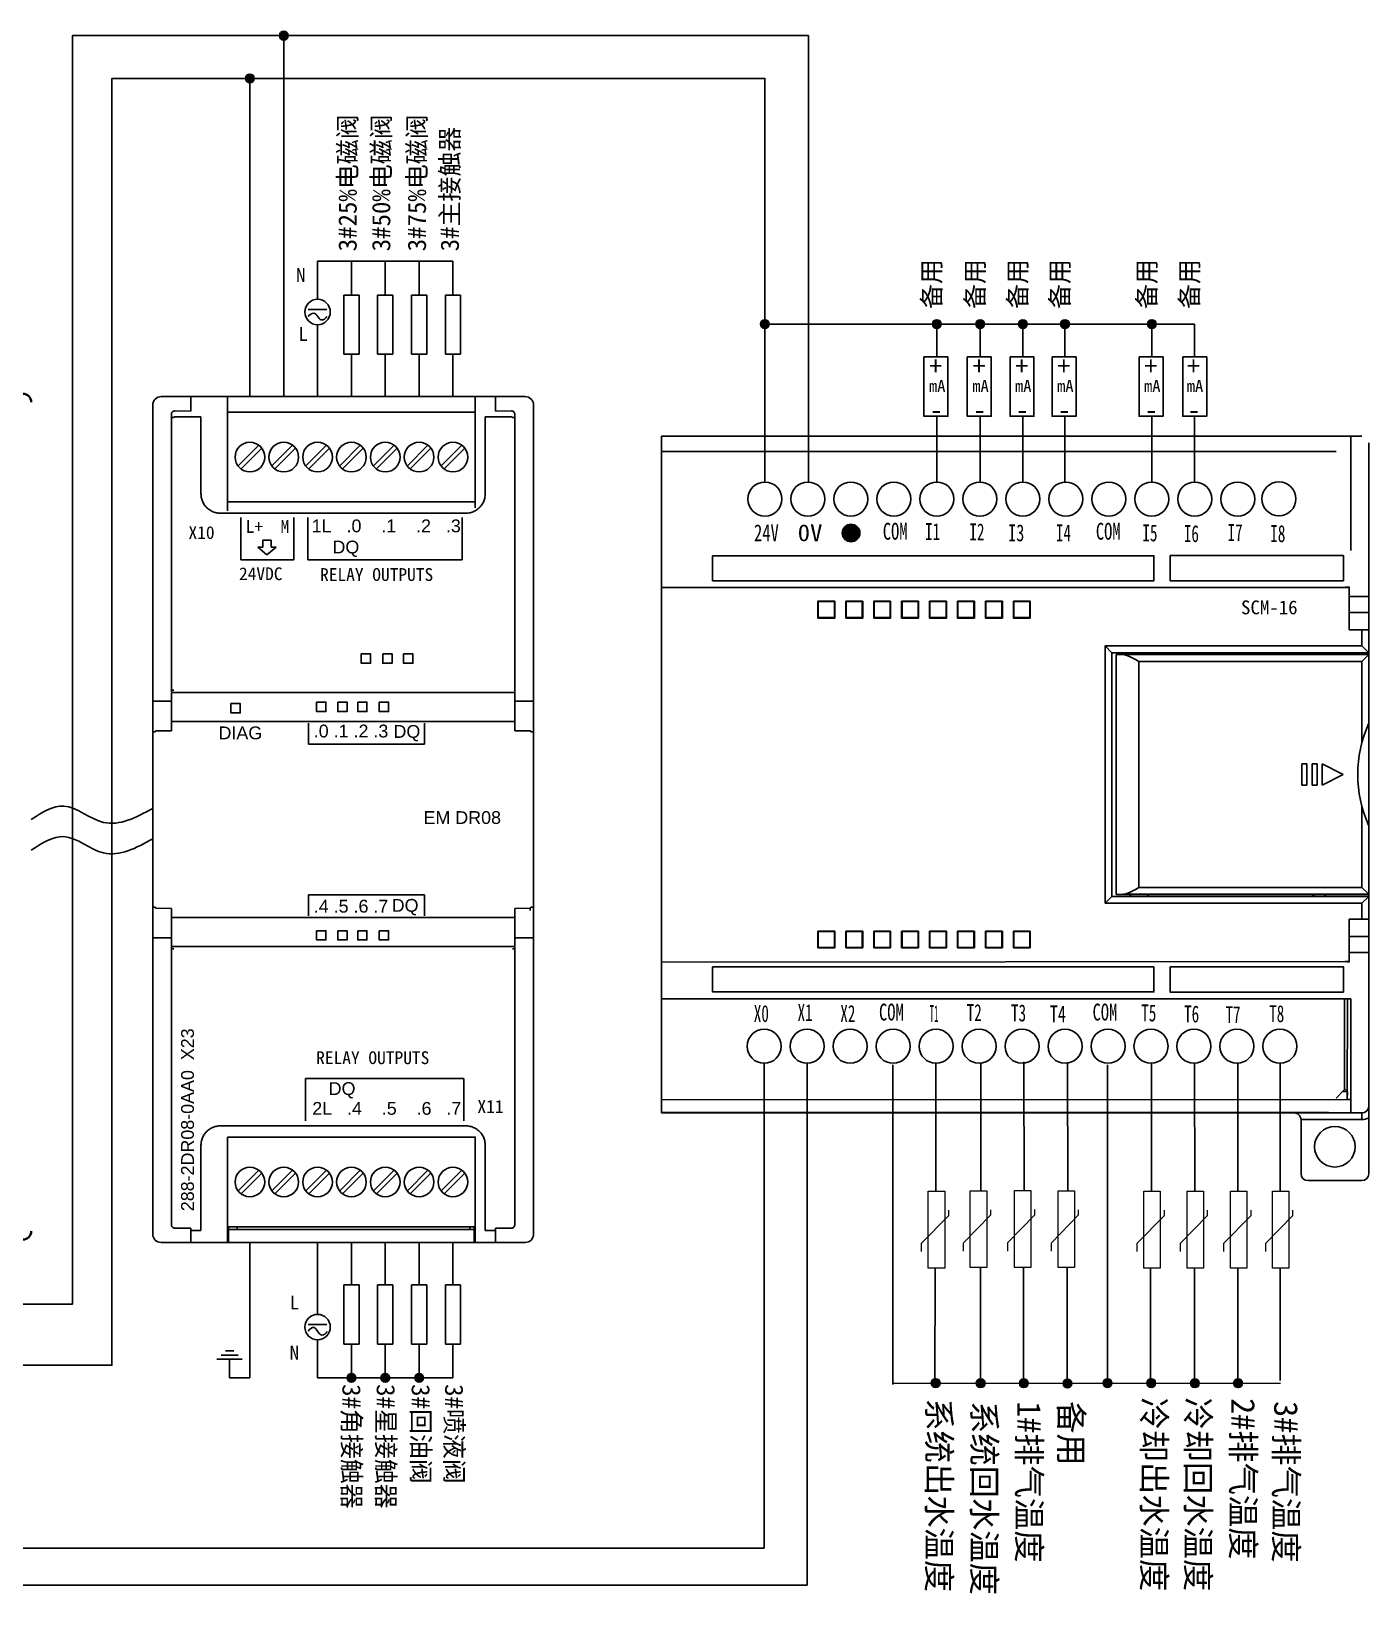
# Model space of a CAD drawing. Extents: x 738 to 1113, y 364 to 564.
# Drawn here: x 954.6 to 1112.7, y 375.9 to 560.6 of the extents above; entities that cross this region are included whole.
import ezdxf
from ezdxf.enums import TextEntityAlignment as Align

# ---------------------------------------------------------------- set-up
doc = ezdxf.new("R2010")
doc.units = 0
doc.header["$LTSCALE"] = 47.498
doc.header["$MEASUREMENT"] = 0
doc.layers.get('0').update_dxf_attribs({"linetype": 'CONTINUOUS'})
for name, color, linetype in [('105_CURVES', 7, 'CONTINUOUS'), ('107_ROUNDS', 7, 'CONTINUOUS'), ('110_CUTS', 7, 'CONTINUOUS'), ('FLAECHE_1_3', 7, 'CONTINUOUS'), ('FLAECHE_1_4', 7, 'CONTINUOUS'), ('Layer 1', 7, 'CONTINUOUS')]:
    doc.layers.add(name, color=color, linetype=linetype)
doc.layers.add('控制线', color=7, linetype='CONTINUOUS', lineweight=25)
doc.layers.add('文本', color=7, linetype='CONTINUOUS', lineweight=25)

# ---------------------------------------------------------------- blocks, each defined once
blk = doc.blocks.new('CAXBLOCK230', base_point=(492.259, -16.618))
at = {"layer": '控制线', "linetype": 'Continuous', "lineweight": 25}
blk.add_hatch(color=256, dxfattribs=at).paths.add_polyline_path([(1252.827, 322.312), (1252.307, 322.312), (1252.314, 322.231), (1252.333, 322.151), (1252.364, 322.076), (1252.407, 322.007), (1252.46, 321.944), (1252.522, 321.891), (1252.591, 321.849), (1252.667, 321.818), (1252.746, 321.799), (1252.827, 321.792), (1252.909, 321.799), (1252.988, 321.818), (1253.064, 321.849), (1253.133, 321.891), (1253.195, 321.944), (1253.248, 322.007), (1253.291, 322.076), (1253.322, 322.151), (1253.341, 322.231), (1253.347, 322.312)], flags=0)
for p, q in [((1252.827, 322.312), (1252.307, 322.312)), ((1253.347, 322.312), (1252.827, 322.312))]:
    blk.add_line(p, q, dxfattribs=at)
blk.add_arc((1252.827, 322.312), 0.52, 180, 360, dxfattribs=at)
blk = doc.blocks.new('CAXBLOCK231', base_point=(492.259, -16.618))
at = {"layer": '控制线', "linetype": 'Continuous', "lineweight": 25}
blk.add_hatch(color=256, dxfattribs=at).paths.add_polyline_path([(1252.827, 322.312), (1253.347, 322.312), (1253.341, 322.394), (1253.322, 322.473), (1253.291, 322.548), (1253.248, 322.618), (1253.195, 322.68), (1253.133, 322.733), (1253.064, 322.775), (1252.988, 322.807), (1252.909, 322.826), (1252.827, 322.832), (1252.746, 322.826), (1252.667, 322.807), (1252.591, 322.775), (1252.522, 322.733), (1252.46, 322.68), (1252.407, 322.618), (1252.364, 322.548), (1252.333, 322.473), (1252.314, 322.394), (1252.307, 322.312)], flags=0)
for p, q in [((1252.307, 322.312), (1252.827, 322.312)), ((1252.827, 322.312), (1253.347, 322.312))]:
    blk.add_line(p, q, dxfattribs=at)
blk.add_arc((1252.827, 322.312), 0.52, 0, 180, dxfattribs=at)
blk = doc.blocks.new('CAXBLOCK229', base_point=(1252.567, 322.312))
at = {"layer": '控制线', "linetype": 'Continuous', "lineweight": 25}
for name in ['CAXBLOCK231', 'CAXBLOCK230']:
    blk.add_blockref(name, (492.259, -16.618), dxfattribs=at)

msp = doc.modelspace()

# ---------------------------------------------------------------- linework, layer by layer
for p, q in [((1061.66, 522.13), (1061.66, 526.01)), ((1066.79, 522.13), (1066.79, 526.01)), ((1071.83, 522.13), (1071.83, 526.01)), ((1076.81, 522.13), (1076.81, 526.01)), ((1087.09, 522.13), (1087.09, 526.01)), ((1092.14, 522.13), (1092.14, 526.01)), ((1061.66, 507.33), (1061.66, 515.12)), ((1066.79, 507.33), (1066.79, 515.12)), ((1071.83, 507.33), (1071.83, 515.12)), ((1076.81, 507.33), (1076.81, 515.12)), ((1087.09, 507.33), (1087.09, 515.12)), ((1092.14, 507.33), (1092.14, 515.12)), ((1029.14, 512.76), (1029.14, 432.76)), ((1056.48, 438.44), (1056.48, 400.64)), ((1061.56, 438.57), (1061.56, 423.45)), ((1066.86, 438.68), (1066.86, 423.56)), ((1071.97, 438.78), (1071.99, 423.59)), ((1077.13, 438.75), (1077.15, 423.57)), ((1081.84, 438.44), (1081.84, 400.64)), ((1087.03, 438.57), (1087.03, 423.45)), ((1092.14, 438.67), (1092.16, 423.48)), ((1097.24, 438.71), (1097.26, 423.5)), ((1102.24, 438.57), (1102.26, 423.5)), ((1110.16, 434.36), (1029.14, 434.32)), ((1061.44, 400.78), (1061.46, 414.32)), ((1066.82, 401.11), (1066.82, 414.46)), ((1071.91, 401.11), (1071.91, 414.46)), ((1077.07, 401.08), (1077.07, 414.44)), ((1086.92, 400.78), (1086.93, 414.32)), ((1092.14, 401.11), (1092.14, 414.4)), ((1097.24, 401.11), (1097.24, 414.4)), ((1102.24, 401.11), (1102.24, 414.4)), ((1056.48, 400.78), (1102.27, 400.8))]:
    msp.add_line(p, q)
at = {"color": 7, "linetype": 'Continuous'}
for p, q in [((977.84, 517.44), (977.84, 503.94)), ((977.84, 517.44), (1007.12, 517.44)), ((1007.12, 517.44), (1007.12, 504.28)), ((977.84, 515.59), (1007.12, 515.59)), ((981.49, 511.65), (979.13, 509.29)), ((985.49, 511.65), (983.13, 509.29)), ((989.49, 511.65), (987.13, 509.29)), ((993.49, 511.65), (991.13, 509.29)), ((997.49, 511.65), (995.13, 509.29)), ((1001.49, 511.65), (999.13, 509.29)), ((1005.49, 511.65), (1003.13, 509.29)), ((979.47, 508.92), (981.84, 511.29)), ((983.47, 508.92), (985.84, 511.29)), ((987.47, 508.92), (989.84, 511.29)), ((991.47, 508.92), (993.84, 511.29)), ((995.47, 508.92), (997.84, 511.29)), ((999.47, 508.92), (1001.84, 511.29)), ((1003.47, 508.92), (1005.84, 511.29)), ((977.84, 504.99), (1007.12, 504.99)), ((977.84, 417.44), (977.84, 429.91)), ((1007.12, 429.89), (977.84, 429.89)), ((1007.12, 417.44), (1007.12, 429.95)), ((981.49, 425.95), (979.13, 423.59)), ((979.47, 423.22), (981.84, 425.59)), ((985.49, 425.95), (983.13, 423.59)), ((983.47, 423.22), (985.84, 425.59)), ((989.49, 425.95), (987.13, 423.59)), ((987.47, 423.22), (989.84, 425.59)), ((993.49, 425.95), (991.13, 423.59)), ((991.47, 423.22), (993.84, 425.59)), ((997.49, 425.95), (995.13, 423.59)), ((995.47, 423.22), (997.84, 425.59)), ((1001.49, 425.95), (999.13, 423.59)), ((999.47, 423.22), (1001.84, 425.59)), ((1005.49, 425.95), (1003.13, 423.59)), ((1003.47, 423.22), (1005.84, 425.59)), ((1007.12, 419.29), (977.84, 419.29)), ((977.97, 419.29), (977.97, 417.44)), ((977.97, 418.96), (1007, 418.96)), ((978.97, 419.29), (978.97, 418.96)), ((1006.48, 418.96), (1006.48, 419.29)), ((1007, 419.29), (1007, 417.44)), ((977.84, 417.44), (1007.12, 417.44))]:
    msp.add_line(p, q, dxfattribs=at)
at = {"color": 7}
for p, q in [((1029.14, 512.76), (1111.91, 512.76)), ((1110.61, 512.76), (1110.61, 499.26)), ((1112.71, 425.56), (1112.71, 511.96)), ((1029.14, 510.95), (1108.85, 510.95)), ((1110.41, 494.86), (1029.14, 494.86)), ((1047.61, 491.26), (1047.61, 493.26)), ((1047.66, 493.21), (1047.61, 493.26)), ((1047.61, 493.26), (1049.61, 493.26)), ((1047.66, 491.31), (1047.66, 493.21)), ((1047.66, 493.21), (1049.56, 493.21)), ((1049.56, 493.21), (1049.61, 493.26)), ((1049.56, 493.21), (1049.56, 491.31)), ((1049.61, 493.26), (1049.61, 491.26)), ((1050.91, 491.26), (1050.91, 493.26)), ((1050.96, 493.21), (1050.91, 493.26)), ((1050.91, 493.26), (1052.91, 493.26)), ((1050.96, 491.31), (1050.96, 493.21)), ((1050.96, 493.21), (1052.86, 493.21)), ((1052.86, 493.21), (1052.91, 493.26)), ((1052.86, 493.21), (1052.86, 491.31)), ((1052.91, 493.26), (1052.91, 491.26)), ((1054.21, 491.26), (1054.21, 493.26)), ((1054.26, 493.21), (1054.21, 493.26)), ((1054.21, 493.26), (1056.21, 493.26)), ((1054.26, 491.31), (1054.26, 493.21)), ((1054.26, 493.21), (1056.16, 493.21)), ((1056.16, 493.21), (1056.21, 493.26)), ((1056.16, 493.21), (1056.16, 491.31)), ((1056.21, 493.26), (1056.21, 491.26)), ((1057.51, 491.26), (1057.51, 493.26)), ((1057.56, 493.21), (1057.51, 493.26)), ((1057.51, 493.26), (1059.51, 493.26)), ((1057.56, 491.31), (1057.56, 493.21)), ((1057.56, 493.21), (1059.46, 493.21)), ((1059.46, 493.21), (1059.51, 493.26)), ((1059.46, 493.21), (1059.46, 491.31)), ((1059.51, 493.26), (1059.51, 491.26)), ((1060.81, 491.26), (1060.81, 493.26)), ((1060.86, 493.21), (1060.81, 493.26)), ((1060.81, 493.26), (1062.81, 493.26)), ((1060.86, 491.31), (1060.86, 493.21)), ((1060.86, 493.21), (1062.76, 493.21)), ((1062.76, 493.21), (1062.81, 493.26)), ((1062.76, 493.21), (1062.76, 491.31)), ((1062.81, 493.26), (1062.81, 491.26)), ((1064.11, 491.26), (1064.11, 493.26)), ((1064.16, 493.21), (1064.11, 493.26)), ((1064.11, 493.26), (1066.11, 493.26)), ((1064.16, 491.31), (1064.16, 493.21)), ((1064.16, 493.21), (1066.06, 493.21)), ((1066.06, 493.21), (1066.11, 493.26)), ((1066.06, 493.21), (1066.06, 491.31)), ((1066.11, 493.26), (1066.11, 491.26)), ((1067.41, 491.26), (1067.41, 493.26)), ((1067.46, 493.21), (1067.41, 493.26)), ((1067.41, 493.26), (1069.41, 493.26)), ((1067.46, 491.31), (1067.46, 493.21)), ((1067.46, 493.21), (1069.36, 493.21)), ((1069.36, 493.21), (1069.41, 493.26)), ((1069.36, 493.21), (1069.36, 491.31)), ((1069.41, 493.26), (1069.41, 491.26)), ((1070.71, 491.26), (1070.71, 493.26)), ((1070.76, 493.21), (1070.71, 493.26)), ((1070.71, 493.26), (1072.71, 493.26)), ((1070.76, 491.31), (1070.76, 493.21)), ((1070.76, 493.21), (1072.66, 493.21)), ((1072.66, 493.21), (1072.71, 493.26)), ((1072.66, 493.21), (1072.66, 491.31)), ((1072.71, 493.26), (1072.71, 491.26)), ((1109.92, 494.89), (1109.93, 494.89)), ((1109.93, 494.89), (1109.92, 494.89)), ((1109.93, 494.89), (1110.01, 494.89)), ((1110.01, 494.88), (1109.93, 494.89)), ((1110.01, 494.89), (1110.17, 494.9)), ((1110.17, 494.88), (1110.01, 494.88)), ((1110.17, 494.9), (1110.36, 494.9)), ((1110.36, 494.88), (1110.17, 494.88)), ((1110.36, 494.86), (1110.36, 494.9)), ((1110.41, 494.9), (1110.36, 494.9)), ((1110.41, 494.88), (1110.36, 494.88)), ((1110.41, 494.96), (1110.41, 494.9)), ((1110.41, 494.86), (1110.41, 489.86)), ((1110.41, 493.79), (1112.71, 493.79)), ((1049.59, 492.76), (1049.59, 491.76)), ((1050.94, 492.76), (1050.94, 491.76)), ((1052.89, 492.76), (1052.89, 491.76)), ((1054.24, 492.76), (1054.24, 491.76)), ((1056.19, 492.76), (1056.19, 491.76)), ((1057.54, 492.76), (1057.54, 491.76)), ((1059.49, 492.76), (1059.49, 491.76)), ((1060.84, 492.76), (1060.84, 491.76)), ((1062.79, 492.76), (1062.79, 491.76)), ((1064.14, 492.76), (1064.14, 491.76)), ((1066.09, 492.76), (1066.09, 491.76)), ((1067.44, 492.76), (1067.44, 491.76)), ((1069.39, 492.76), (1069.39, 491.76)), ((1070.74, 492.76), (1070.74, 491.76)), ((1110.41, 491.9), (1112.71, 491.9)), ((1047.66, 491.31), (1047.61, 491.26)), ((1049.61, 491.26), (1047.61, 491.26)), ((1049.56, 491.31), (1047.66, 491.31)), ((1049.56, 491.31), (1049.61, 491.26)), ((1050.96, 491.31), (1050.91, 491.26)), ((1052.91, 491.26), (1050.91, 491.26)), ((1052.86, 491.31), (1050.96, 491.31)), ((1052.86, 491.31), (1052.91, 491.26)), ((1054.26, 491.31), (1054.21, 491.26)), ((1056.21, 491.26), (1054.21, 491.26)), ((1056.16, 491.31), (1054.26, 491.31)), ((1056.16, 491.31), (1056.21, 491.26)), ((1057.56, 491.31), (1057.51, 491.26)), ((1059.51, 491.26), (1057.51, 491.26)), ((1059.46, 491.31), (1057.56, 491.31)), ((1059.46, 491.31), (1059.51, 491.26)), ((1060.86, 491.31), (1060.81, 491.26)), ((1062.81, 491.26), (1060.81, 491.26)), ((1062.76, 491.31), (1060.86, 491.31)), ((1062.76, 491.31), (1062.81, 491.26)), ((1064.16, 491.31), (1064.11, 491.26)), ((1066.11, 491.26), (1064.11, 491.26)), ((1066.06, 491.31), (1064.16, 491.31)), ((1066.06, 491.31), (1066.11, 491.26)), ((1067.46, 491.31), (1067.41, 491.26)), ((1069.41, 491.26), (1067.41, 491.26)), ((1069.36, 491.31), (1067.46, 491.31)), ((1069.36, 491.31), (1069.41, 491.26)), ((1070.76, 491.31), (1070.71, 491.26)), ((1072.71, 491.26), (1070.71, 491.26)), ((1072.66, 491.31), (1070.76, 491.31)), ((1072.66, 491.31), (1072.71, 491.26)), ((1110.41, 489.86), (1112.71, 489.86)), ((1111.91, 487.96), (1111.91, 489.86)), ((1081.56, 457.56), (1081.56, 487.96)), ((1081.56, 487.96), (1082.36, 487.16)), ((1081.56, 487.96), (1111.91, 487.96)), ((1111.91, 487.96), (1112.71, 487.16)), ((1082.36, 458.36), (1082.36, 487.16)), ((1082.36, 487.16), (1112.71, 487.16)), ((1082.86, 486.96), (1082.86, 458.56)), ((1082.9, 486.96), (1082.86, 486.96)), ((1082.86, 486.96), (1084.56, 486.96)), ((1083, 486.95), (1082.9, 486.96)), ((1083.16, 486.94), (1083, 486.95)), ((1083.38, 486.94), (1083.16, 486.94)), ((1083.66, 486.93), (1083.38, 486.94)), ((1083.88, 486.9), (1083.66, 486.93)), ((1112.71, 486.93), (1083.66, 486.93)), ((1084.13, 486.83), (1083.88, 486.9)), ((1084.43, 486.71), (1084.13, 486.83)), ((1084.77, 486.55), (1084.43, 486.71)), ((1084.46, 487.16), (1084.46, 486.96)), ((1084.56, 486.96), (1084.56, 487.16)), ((1084.56, 486.96), (1084.6, 486.96)), ((1084.6, 486.96), (1084.7, 486.96)), ((1084.7, 486.96), (1084.86, 486.95)), ((1085.15, 486.36), (1084.77, 486.55)), ((1084.86, 486.95), (1085.06, 486.95)), ((1085.06, 486.95), (1085.31, 486.95)), ((1085.56, 486.13), (1085.15, 486.36)), ((1085.31, 486.95), (1085.56, 486.95)), ((1085.56, 486.95), (1085.82, 486.95)), ((1085.56, 486.13), (1085.56, 459.4)), ((1111.91, 486.13), (1085.56, 486.13)), ((1085.82, 486.95), (1086.06, 486.95)), ((1086.06, 486.95), (1086.27, 486.95)), ((1086.27, 486.95), (1086.43, 486.96)), ((1086.43, 486.96), (1086.53, 486.96)), ((1086.53, 486.96), (1086.56, 486.96)), ((1086.56, 486.96), (1086.56, 487.16)), ((1086.56, 486.96), (1106.11, 486.96)), ((1086.66, 487.16), (1086.66, 486.96)), ((1106.11, 487.16), (1106.11, 486.96)), ((1106.14, 486.96), (1106.11, 486.96)), ((1106.23, 486.96), (1106.14, 486.96)), ((1106.37, 486.95), (1106.23, 486.96)), ((1106.55, 486.95), (1106.37, 486.95)), ((1106.76, 486.95), (1106.55, 486.95)), ((1106.97, 486.95), (1106.76, 486.95)), ((1107.18, 486.95), (1106.97, 486.95)), ((1107.36, 486.95), (1107.18, 486.95)), ((1107.5, 486.96), (1107.36, 486.95)), ((1107.59, 486.96), (1107.5, 486.96)), ((1107.61, 486.96), (1107.59, 486.96)), ((1107.61, 487.16), (1107.61, 486.96)), ((1107.61, 486.96), (1112.71, 486.96)), ((1112.71, 486.93), (1111.91, 486.13)), ((1111.91, 476.54), (1111.91, 486.13)), ((1112.71, 486.93), (1112.71, 486.93)), ((1112.71, 479), (1112.71, 478.92)), ((1112.71, 478.92), (1112.71, 478.84)), ((1112.71, 478.84), (1112.71, 478.75)), ((1104.81, 474.01), (1104.81, 471.51)), ((1105.41, 474.01), (1104.81, 474.01)), ((1105.41, 471.51), (1105.41, 474.01)), ((1106.01, 474.01), (1106.01, 471.51)), ((1106.61, 474.01), (1106.01, 474.01)), ((1106.61, 471.51), (1106.61, 474.01)), ((1107.21, 474.01), (1107.21, 471.51)), ((1109.71, 472.76), (1107.21, 474.01)), ((1104.81, 471.51), (1105.41, 471.51)), ((1106.01, 471.51), (1106.61, 471.51)), ((1107.21, 471.51), (1109.71, 472.76)), ((1111.91, 459.4), (1111.91, 468.99)), ((1112.71, 466.78), (1112.71, 466.69)), ((1112.71, 466.69), (1112.71, 466.61)), ((1112.71, 466.61), (1112.71, 466.53)), ((1081.56, 457.56), (1082.36, 458.36)), ((1112.71, 458.36), (1082.36, 458.36)), ((1082.9, 458.57), (1082.86, 458.56)), ((1082.86, 458.56), (1084.56, 458.56)), ((1083, 458.58), (1082.9, 458.57)), ((1083.16, 458.59), (1083, 458.58)), ((1083.38, 458.59), (1083.16, 458.59)), ((1083.66, 458.6), (1083.38, 458.59)), ((1083.66, 458.6), (1083.88, 458.63)), ((1083.66, 458.6), (1112.71, 458.6)), ((1083.88, 458.63), (1084.13, 458.7)), ((1084.13, 458.7), (1084.43, 458.82)), ((1084.43, 458.82), (1084.77, 458.98)), ((1084.46, 458.36), (1084.46, 458.56)), ((1084.56, 458.56), (1084.6, 458.57)), ((1084.56, 458.36), (1084.56, 458.56)), ((1084.6, 458.57), (1084.7, 458.57)), ((1084.7, 458.57), (1084.86, 458.58)), ((1084.77, 458.98), (1085.15, 459.17)), ((1084.86, 458.58), (1085.06, 458.58)), ((1085.06, 458.58), (1085.31, 458.58)), ((1085.15, 459.17), (1085.56, 459.4)), ((1085.31, 458.58), (1085.56, 458.58)), ((1085.56, 459.4), (1111.91, 459.4)), ((1085.56, 458.58), (1085.82, 458.58)), ((1085.82, 458.58), (1086.06, 458.58)), ((1086.06, 458.58), (1086.27, 458.58)), ((1086.27, 458.58), (1086.43, 458.57)), ((1086.43, 458.57), (1086.53, 458.57)), ((1086.53, 458.57), (1086.56, 458.56)), ((1086.56, 458.36), (1086.56, 458.56)), ((1086.56, 458.56), (1106.11, 458.56)), ((1086.66, 458.36), (1086.66, 458.56)), ((1106.14, 458.57), (1106.11, 458.56)), ((1106.11, 458.36), (1106.11, 458.56)), ((1106.23, 458.57), (1106.14, 458.57)), ((1106.37, 458.57), (1106.23, 458.57)), ((1106.55, 458.58), (1106.37, 458.57)), ((1106.76, 458.58), (1106.55, 458.58)), ((1106.97, 458.58), (1106.76, 458.58)), ((1107.18, 458.58), (1106.97, 458.58)), ((1107.36, 458.57), (1107.18, 458.58)), ((1107.5, 458.57), (1107.36, 458.57)), ((1107.59, 458.57), (1107.5, 458.57)), ((1107.61, 458.56), (1107.59, 458.57)), ((1107.61, 458.36), (1107.61, 458.56)), ((1107.61, 458.56), (1112.71, 458.56)), ((1111.91, 459.4), (1112.71, 458.6)), ((1111.91, 457.56), (1112.71, 458.36)), ((1112.71, 458.6), (1112.71, 458.6)), ((1111.91, 457.56), (1081.56, 457.56)), ((1111.91, 455.66), (1111.91, 457.56)), ((1110.41, 450.66), (1110.41, 455.66)), ((1112.71, 455.66), (1110.41, 455.66)), ((1047.61, 454.26), (1047.61, 452.26)), ((1047.66, 454.21), (1047.61, 454.26)), ((1049.61, 454.26), (1047.61, 454.26)), ((1047.66, 452.31), (1047.66, 454.21)), ((1047.66, 454.21), (1049.56, 454.21)), ((1049.56, 454.21), (1049.61, 454.26)), ((1049.56, 454.21), (1049.56, 452.31)), ((1049.59, 453.76), (1049.59, 452.76)), ((1049.61, 452.26), (1049.61, 454.26)), ((1050.91, 454.26), (1050.91, 452.26)), ((1050.96, 454.21), (1050.91, 454.26)), ((1052.91, 454.26), (1050.91, 454.26)), ((1050.94, 453.76), (1050.94, 452.76)), ((1050.96, 452.31), (1050.96, 454.21)), ((1050.96, 454.21), (1052.86, 454.21)), ((1052.86, 454.21), (1052.91, 454.26)), ((1052.86, 454.21), (1052.86, 452.31)), ((1052.89, 453.76), (1052.89, 452.76)), ((1052.91, 452.26), (1052.91, 454.26)), ((1054.21, 454.26), (1054.21, 452.26)), ((1054.26, 454.21), (1054.21, 454.26)), ((1056.21, 454.26), (1054.21, 454.26)), ((1054.24, 453.76), (1054.24, 452.76)), ((1054.26, 452.31), (1054.26, 454.21)), ((1054.26, 454.21), (1056.16, 454.21)), ((1056.16, 454.21), (1056.21, 454.26)), ((1056.16, 454.21), (1056.16, 452.31)), ((1056.19, 453.76), (1056.19, 452.76)), ((1056.21, 452.26), (1056.21, 454.26)), ((1057.51, 454.26), (1057.51, 452.26)), ((1057.56, 454.21), (1057.51, 454.26)), ((1059.51, 454.26), (1057.51, 454.26)), ((1057.54, 453.76), (1057.54, 452.76)), ((1057.56, 452.31), (1057.56, 454.21)), ((1057.56, 454.21), (1059.46, 454.21)), ((1059.46, 454.21), (1059.51, 454.26)), ((1059.46, 454.21), (1059.46, 452.31)), ((1059.49, 453.76), (1059.49, 452.76)), ((1059.51, 452.26), (1059.51, 454.26)), ((1060.81, 454.26), (1060.81, 452.26)), ((1060.86, 454.21), (1060.81, 454.26)), ((1062.81, 454.26), (1060.81, 454.26)), ((1060.84, 453.76), (1060.84, 452.76)), ((1060.86, 452.31), (1060.86, 454.21)), ((1060.86, 454.21), (1062.76, 454.21)), ((1062.76, 454.21), (1062.81, 454.26)), ((1062.76, 454.21), (1062.76, 452.31)), ((1062.79, 453.76), (1062.79, 452.76)), ((1062.81, 452.26), (1062.81, 454.26)), ((1064.11, 454.26), (1064.11, 452.26)), ((1064.16, 454.21), (1064.11, 454.26)), ((1066.11, 454.26), (1064.11, 454.26)), ((1064.14, 453.76), (1064.14, 452.76)), ((1064.16, 452.31), (1064.16, 454.21)), ((1064.16, 454.21), (1066.06, 454.21)), ((1066.06, 454.21), (1066.11, 454.26)), ((1066.06, 454.21), (1066.06, 452.31)), ((1066.09, 453.76), (1066.09, 452.76)), ((1066.11, 452.26), (1066.11, 454.26)), ((1067.41, 454.26), (1067.41, 452.26)), ((1067.46, 454.21), (1067.41, 454.26)), ((1069.41, 454.26), (1067.41, 454.26)), ((1067.44, 453.76), (1067.44, 452.76)), ((1067.46, 452.31), (1067.46, 454.21)), ((1067.46, 454.21), (1069.36, 454.21)), ((1069.36, 454.21), (1069.41, 454.26)), ((1069.36, 454.21), (1069.36, 452.31)), ((1069.39, 453.76), (1069.39, 452.76)), ((1069.41, 452.26), (1069.41, 454.26)), ((1070.71, 454.26), (1070.71, 452.26)), ((1070.76, 454.21), (1070.71, 454.26)), ((1072.71, 454.26), (1070.71, 454.26)), ((1070.74, 453.76), (1070.74, 452.76)), ((1070.76, 452.31), (1070.76, 454.21)), ((1070.76, 454.21), (1072.66, 454.21)), ((1072.66, 454.21), (1072.71, 454.26)), ((1072.66, 454.21), (1072.66, 452.31)), ((1072.71, 452.26), (1072.71, 454.26)), ((1112.71, 453.63), (1110.41, 453.63)), ((1047.66, 452.31), (1047.61, 452.26)), ((1047.61, 452.26), (1049.61, 452.26)), ((1049.56, 452.31), (1047.66, 452.31)), ((1049.56, 452.31), (1049.61, 452.26)), ((1050.96, 452.31), (1050.91, 452.26)), ((1050.91, 452.26), (1052.91, 452.26)), ((1052.86, 452.31), (1050.96, 452.31)), ((1052.86, 452.31), (1052.91, 452.26)), ((1054.26, 452.31), (1054.21, 452.26)), ((1054.21, 452.26), (1056.21, 452.26)), ((1056.16, 452.31), (1054.26, 452.31)), ((1056.16, 452.31), (1056.21, 452.26)), ((1057.56, 452.31), (1057.51, 452.26)), ((1057.51, 452.26), (1059.51, 452.26)), ((1059.46, 452.31), (1057.56, 452.31)), ((1059.46, 452.31), (1059.51, 452.26)), ((1060.86, 452.31), (1060.81, 452.26)), ((1060.81, 452.26), (1062.81, 452.26)), ((1062.76, 452.31), (1060.86, 452.31)), ((1062.76, 452.31), (1062.81, 452.26)), ((1064.16, 452.31), (1064.11, 452.26)), ((1064.11, 452.26), (1066.11, 452.26)), ((1066.06, 452.31), (1064.16, 452.31)), ((1066.06, 452.31), (1066.11, 452.26)), ((1067.46, 452.31), (1067.41, 452.26)), ((1067.41, 452.26), (1069.41, 452.26)), ((1069.36, 452.31), (1067.46, 452.31)), ((1069.36, 452.31), (1069.41, 452.26)), ((1070.76, 452.31), (1070.71, 452.26)), ((1070.71, 452.26), (1072.71, 452.26)), ((1072.66, 452.31), (1070.76, 452.31)), ((1072.66, 452.31), (1072.71, 452.26)), ((1112.71, 451.74), (1110.41, 451.74)), ((1110.41, 450.66), (1029.14, 450.57)), ((1109.93, 450.64), (1109.92, 450.64)), ((1109.92, 450.64), (1109.93, 450.64)), ((1109.93, 450.64), (1110.01, 450.65)), ((1110.01, 450.64), (1109.93, 450.64)), ((1110.01, 450.65), (1110.17, 450.65)), ((1110.17, 450.63), (1110.01, 450.64)), ((1110.17, 450.65), (1110.36, 450.65)), ((1110.36, 450.63), (1110.17, 450.63)), ((1110.41, 450.65), (1110.36, 450.65)), ((1110.41, 450.63), (1110.36, 450.63)), ((1110.41, 450.57), (1110.41, 450.63)), ((1029.14, 446.26), (1110.61, 446.26)), ((1109.86, 435.51), (1109.86, 446.26)), ((1110.21, 446.26), (1110.16, 434.33)), ((1110.61, 432.76), (1110.61, 446.26)), ((1109.86, 435.51), (1108.86, 434.51)), ((1110.19, 435.29), (1109.64, 435.29)), ((1110.19, 435.29), (1109.86, 435.61)), ((1110.16, 434.36), (1110.19, 435.29)), ((1110.21, 434.36), (1110.61, 434.36)), ((1029.14, 432.79), (1107.94, 432.79)), ((1029.14, 432.76), (1111.91, 432.76)), ((1111.91, 432.76), (1111.91, 431.96)), ((1104.71, 431.96), (1104.71, 425.56)), ((1111.91, 431.96), (1104.71, 431.96)), ((1105.51, 424.76), (1111.91, 424.76))]:
    msp.add_line(p, q, dxfattribs=at)
at = {"lineweight": 13}
for p, q in [((1063.09, 420.64), (1063.09, 421.26)), ((1068.04, 420.7), (1068.04, 421.32)), ((1073.27, 420.72), (1073.27, 421.33)), ((1078.43, 420.7), (1078.43, 421.31)), ((1088.56, 420.64), (1088.56, 421.26)), ((1093.67, 420.64), (1093.67, 421.26)), ((1098.8, 420.64), (1098.8, 421.26)), ((1103.76, 420.64), (1103.76, 421.26)), ((1063.09, 420.64), (1059.87, 417.35)), ((1068.04, 420.7), (1064.82, 417.41)), ((1073.27, 420.72), (1070.05, 417.43)), ((1078.43, 420.7), (1075.22, 417.4)), ((1088.56, 420.64), (1085.35, 417.35)), ((1093.67, 420.64), (1090.46, 417.35)), ((1098.8, 420.64), (1095.58, 417.35)), ((1103.76, 420.64), (1100.54, 417.35)), ((1059.87, 416.36), (1059.87, 417.35)), ((1064.82, 416.42), (1064.82, 417.41)), ((1070.05, 416.43), (1070.05, 417.43)), ((1075.22, 416.41), (1075.22, 417.4)), ((1085.35, 416.36), (1085.35, 417.35)), ((1090.46, 416.36), (1090.46, 417.35)), ((1095.58, 416.36), (1095.58, 417.35)), ((1100.54, 416.36), (1100.54, 417.35))]:
    msp.add_line(p, q, dxfattribs=at)
at = {"flags": 128}
for points in [[(946.9, 419.16), (946.9, 410.14), (959.5, 410.14), (959.5, 410.14), (959.5, 560.11), (1046.49, 560.11), (1046.49, 507.33)], [(984.48, 517.53), (984.48, 560.11)], [(942.9, 419.18), (942.9, 402.93), (964.18, 402.93), (964.18, 555.05), (1041.34, 555.05), (1041.34, 507.33)], [(980.48, 517.44), (980.48, 555.05)], [(796.27, 516.43), (796.27, 548.2), (766.75, 548.2), (766.75, 376.95), (1046.34, 376.95), (1046.34, 438.63)], [(792.27, 516.36), (792.27, 540.72), (772.5, 540.72), (772.5, 381.32), (1041.26, 381.32), (1041.26, 438.63)], [(1041.34, 526.01), (1092.14, 526.01)]]:
    msp.add_lwpolyline(points, dxfattribs=at)
for points in [[(1060.15, 522.13), (1062.97, 522.13), (1062.97, 515.12), (1060.15, 515.12)], [(1065.27, 522.13), (1068.1, 522.13), (1068.1, 515.12), (1065.27, 515.12)], [(1070.32, 522.13), (1073.14, 522.13), (1073.14, 515.12), (1070.32, 515.12)], [(1075.29, 522.13), (1078.12, 522.13), (1078.12, 515.12), (1075.29, 515.12)], [(1085.57, 522.13), (1088.4, 522.13), (1088.4, 515.12), (1085.57, 515.12)], [(1090.73, 522.13), (1093.56, 522.13), (1093.56, 515.12), (1090.73, 515.12)], [(1035.17, 498.63), (1087.32, 498.63), (1087.32, 495.66), (1035.17, 495.66)], [(1089.24, 498.64), (1109.72, 498.64), (1109.72, 495.66), (1089.24, 495.66)], [(993.64, 487.02), (994.74, 487.02), (994.74, 485.92), (993.64, 485.92)], [(996.19, 487.02), (997.29, 487.02), (997.29, 485.92), (996.19, 485.92)], [(998.64, 487.02), (999.75, 487.02), (999.75, 485.92), (998.64, 485.92)], [(978.23, 481.14), (979.33, 481.14), (979.33, 480.04), (978.23, 480.04)], [(988.36, 481.32), (989.47, 481.32), (989.47, 480.21), (988.36, 480.21)], [(990.87, 481.32), (991.97, 481.32), (991.97, 480.21), (990.87, 480.21)], [(993.22, 481.32), (994.32, 481.32), (994.32, 480.21), (993.22, 480.21)], [(995.77, 481.32), (996.88, 481.32), (996.88, 480.21), (995.77, 480.21)], [(988.36, 454.3), (989.47, 454.3), (989.47, 453.2), (988.36, 453.2)], [(990.87, 454.3), (991.97, 454.3), (991.97, 453.2), (990.87, 453.2)], [(993.22, 454.3), (994.32, 454.3), (994.32, 453.2), (993.22, 453.2)], [(995.77, 454.3), (996.88, 454.3), (996.88, 453.2), (995.77, 453.2)], [(1035.17, 450.02), (1087.32, 450.02), (1087.32, 447.06), (1035.17, 447.06)], [(1089.24, 450.04), (1109.72, 450.04), (1109.72, 447.05), (1089.24, 447.05)]]:
    msp.add_lwpolyline(points, close=True)
at = {"lineweight": 13}
for points in [[(1060.66, 423.5), (1062.61, 423.5), (1062.61, 414.42), (1060.66, 414.42)], [(1065.61, 423.56), (1067.56, 423.56), (1067.56, 414.48), (1065.61, 414.48)], [(1070.84, 423.58), (1072.79, 423.58), (1072.79, 414.5), (1070.84, 414.5)], [(1076.01, 423.56), (1077.95, 423.56), (1077.95, 414.47), (1076.01, 414.47)], [(1086.13, 423.5), (1088.08, 423.5), (1088.08, 414.42), (1086.13, 414.42)], [(1091.24, 423.5), (1093.19, 423.5), (1093.19, 414.42), (1091.24, 414.42)], [(1096.37, 423.5), (1098.32, 423.5), (1098.32, 414.42), (1096.37, 414.42)], [(1101.33, 423.5), (1103.28, 423.5), (1103.28, 414.42), (1101.33, 414.42)]]:
    msp.add_lwpolyline(points, close=True, dxfattribs=at)
at = {"color": 7, "linetype": 'Continuous'}
for centre in [(980.48, 510.29), (984.48, 510.29), (988.48, 510.29), (992.48, 510.29), (996.48, 510.29), (1000.48, 510.29), (1004.48, 510.29), (980.48, 424.59), (984.48, 424.59), (988.48, 424.59), (992.48, 424.59), (996.48, 424.59), (1000.48, 424.59), (1004.48, 424.59)]:
    msp.add_circle(centre, 1.75, dxfattribs=at)
at = {"color": 7}
for centre, radius in [((1041.35, 505.33), 2.01), ((1046.43, 505.33), 2.01), ((1051.51, 505.33), 2.01), ((1056.59, 505.33), 2.01), ((1061.67, 505.33), 2.01), ((1066.75, 505.33), 2.01), ((1071.83, 505.33), 2.01), ((1076.91, 505.33), 2.01), ((1081.99, 505.33), 2.01), ((1087.07, 505.33), 2.01), ((1092.15, 505.33), 2.01), ((1097.23, 505.33), 2.01), ((1102.1, 505.35), 2.01), ((1041.26, 440.64), 2.01), ((1046.34, 440.64), 2.01), ((1051.42, 440.64), 2.01), ((1056.5, 440.64), 2.01), ((1061.58, 440.64), 2.01), ((1066.66, 440.64), 2.01), ((1071.74, 440.64), 2.01), ((1076.82, 440.64), 2.01), ((1081.9, 440.64), 2.01), ((1086.98, 440.64), 2.01), ((1092.06, 440.64), 2.01), ((1097.14, 440.64), 2.01), ((1102.22, 440.64), 2.01), ((1108.71, 428.76), 2.4)]:
    msp.add_circle(centre, radius, dxfattribs=at)
for centre, radius, start, end in [((1106.86, 486.46), 0.903, 128.3795, 146.145), ((1106.86, 486.46), 0.903, 33.855, 51.6205), ((1125.91, 472.76), 14.5, 155.6097, 204.3903), ((1106.86, 459.07), 0.903, 213.855, 227.1349), ((1106.86, 459.07), 0.903, 312.8651, 326.145), ((1103.91, 431.96), 0.8, 0, 77.4383), ((1111.91, 433.56), 0.8, 270, 0), ((1111.91, 433.56), 1.6, 270, 300), ((1105.51, 425.56), 0.8, 180, 270), ((1111.91, 425.56), 0.8, 270, 0)]:
    msp.add_arc(centre, radius, start, end, dxfattribs=at)
for points in [[(954.64, 467.45), (958.5, 469.03), (963.19, 467.1), (969, 468.76)], [(954.64, 463.83), (958.5, 465.42), (963.19, 463.49), (969, 465.14)]]:
    msp.add_spline(points, degree=3)
at = {"layer": '105_CURVES', "color": 7, "linetype": 'Continuous'}
for p, q in [((988.48, 533.44), (988.48, 528.94)), ((988.48, 533.44), (1004.48, 533.44)), ((992.48, 529.44), (992.48, 533.44)), ((996.48, 529.44), (996.48, 533.44)), ((1000.48, 529.44), (1000.48, 533.44)), ((1004.48, 529.44), (1004.48, 533.44)), ((991.58, 522.44), (991.58, 529.44)), ((991.58, 529.44), (993.38, 529.44)), ((993.38, 529.44), (993.38, 522.44)), ((995.58, 522.44), (995.58, 529.44)), ((995.58, 529.44), (997.38, 529.44)), ((997.38, 529.44), (997.38, 522.44)), ((999.58, 522.44), (999.58, 529.44)), ((999.58, 529.44), (1001.38, 529.44)), ((1001.38, 529.44), (1001.38, 522.44)), ((1003.58, 522.44), (1003.58, 529.44)), ((1003.58, 529.44), (1005.38, 529.44)), ((1005.38, 529.44), (1005.38, 522.44)), ((987.38, 527.74), (989.58, 527.74)), ((988.48, 525.94), (988.48, 517.44)), ((993.38, 522.44), (991.58, 522.44)), ((992.48, 517.44), (992.48, 522.44)), ((997.38, 522.44), (995.58, 522.44)), ((996.48, 517.44), (996.48, 522.44)), ((1001.38, 522.44), (999.58, 522.44)), ((1000.48, 517.44), (1000.48, 522.44)), ((1005.38, 522.44), (1003.58, 522.44)), ((1004.48, 517.44), (1004.48, 522.44)), ((980.48, 417.44), (980.48, 401.44)), ((988.48, 417.44), (988.48, 408.94)), ((992.48, 417.44), (992.48, 412.44)), ((996.48, 417.44), (996.48, 412.44)), ((1000.48, 417.44), (1000.48, 412.44)), ((1004.48, 417.44), (1004.48, 412.44)), ((991.58, 412.44), (993.38, 412.44)), ((991.58, 405.44), (991.58, 412.44)), ((993.38, 412.44), (993.38, 405.44)), ((995.58, 412.44), (997.38, 412.44)), ((995.58, 405.44), (995.58, 412.44)), ((997.38, 412.44), (997.38, 405.44)), ((999.58, 412.44), (1001.38, 412.44)), ((999.58, 405.44), (999.58, 412.44)), ((1001.38, 412.44), (1001.38, 405.44)), ((1003.58, 412.44), (1005.38, 412.44)), ((1003.58, 405.44), (1003.58, 412.44)), ((1005.38, 412.44), (1005.38, 405.44)), ((987.38, 407.74), (989.58, 407.74)), ((977.58, 404.64), (978.58, 404.64)), ((988.48, 405.94), (988.48, 401.44)), ((993.38, 405.44), (991.58, 405.44)), ((992.48, 405.44), (992.48, 401.44)), ((997.38, 405.44), (995.58, 405.44)), ((996.48, 405.44), (996.48, 401.44)), ((1001.38, 405.44), (999.58, 405.44)), ((1000.48, 405.44), (1000.48, 401.44)), ((1005.38, 405.44), (1003.58, 405.44)), ((1004.48, 405.44), (1004.48, 401.44)), ((976.58, 403.64), (979.58, 403.64)), ((977.08, 404.14), (979.08, 404.14)), ((978.08, 401.44), (978.08, 403.64)), ((980.48, 401.44), (978.08, 401.44)), ((1004.48, 401.44), (988.48, 401.44))]:
    msp.add_line(p, q, dxfattribs=at)
for centre in [(988.48, 527.44), (988.48, 407.44)]:
    msp.add_circle(centre, 1.5, dxfattribs=at)
for points, start_tangent, end_tangent in [([(987.38, 526.92), (988.04, 527.29), (988.48, 526.94), (988.91, 526.5), (989.59, 526.9)], (0.510523, 0.859864), (0.520941, 0.853593)), ([(987.37, 406.97), (988.07, 407.39), (988.48, 406.94), (988.99, 406.5), (989.6, 406.91)], (0.518658, 0.854982), (0.469211, 0.883086))]:
    msp.add_spline(points, degree=3, dxfattribs=dict(at, start_tangent=start_tangent, end_tangent=end_tangent))
at = {"layer": '107_ROUNDS', "color": 7, "linetype": 'Continuous'}
for p, q in [((970, 517.44), (973.7, 517.44)), ((973.5, 515.73), (973.5, 517.44)), ((1009.3, 517.44), (1013, 517.44)), ((1009.5, 515.73), (1009.5, 517.44)), ((969, 418.44), (969, 516.44)), ((973.5, 515.73), (971.6, 515.74)), ((1011.4, 515.74), (1009.5, 515.73)), ((1014, 418.44), (1014, 516.44)), ((971.2, 482.52), (971.2, 515.33)), ((971.6, 515.06), (974.7, 515.06)), ((974.7, 505.95), (974.7, 515.06)), ((1008.3, 505.95), (1008.3, 515.06)), ((1011.4, 515.06), (1008.3, 515.06)), ((1011.8, 482.44), (1011.8, 515.33)), ((1006, 503.65), (977, 503.65)), ((971.2, 477.94), (971.2, 482.12)), ((1011.8, 477.94), (1011.8, 482.12)), ((969, 481.44), (971.2, 481.44)), ((1011.8, 481.44), (1014, 481.44)), ((1011.8, 479.03), (971.2, 479.03)), ((971.2, 477.94), (969.4, 477.91)), ((1013.6, 477.91), (1011.8, 477.94)), ((969.4, 456.97), (971.2, 456.93)), ((971.2, 452.76), (971.2, 456.93)), ((1011.8, 456.93), (1013.6, 456.97)), ((1011.8, 452.76), (1011.8, 456.93)), ((1013.6, 456.97), (1013.6, 456.67)), ((1011.8, 455.84), (971.2, 455.84)), ((969, 453.44), (971.2, 453.44)), ((1014, 453.44), (1011.8, 453.44)), ((971.2, 419.54), (971.2, 452.44)), ((1011.8, 419.54), (1011.8, 452.36)), ((977, 431.23), (1006, 431.23)), ((974.7, 418.84), (974.7, 428.93)), ((1008.3, 418.84), (1008.3, 428.93)), ((973.5, 419.15), (971.6, 419.14)), ((973.5, 417.44), (973.5, 419.15)), ((974.7, 418.84), (973.5, 418.84)), ((1009.5, 418.84), (1008.3, 418.84)), ((1011.4, 419.14), (1009.5, 419.15)), ((1009.5, 417.44), (1009.5, 419.15)), ((970, 417.44), (973.7, 417.44)), ((1013, 417.44), (1009.3, 417.44))]:
    msp.add_line(p, q, dxfattribs=at)
for centre, radius, start, end in [((970, 516.44), 1, 90, 179.9759), ((1013, 516.44), 1, 0, 90), ((971.59, 514.94), 0.396, 150.1427, 179.9889), ((969.4, 477.81), 0.1, 91.0147, 180.0129), ((1013.6, 477.81), 0.1, 359.9876, 88.9854), ((969.4, 457.07), 0.1, 179.9876, 268.9854), ((1013.6, 457.07), 0.1, 271.0147, 0.0129), ((970, 418.44), 1, 180, 270), ((1013, 418.44), 1, 270, 359.9759)]:
    msp.add_arc(centre, radius, start, end, dxfattribs=at)
for points, start_tangent, end_tangent in [([(971.2, 515.33), (971.23, 515.49), (971.32, 515.62), (971.45, 515.71), (971.6, 515.74)], (0, 1), (0.999995, -0.003078)), ([(1011.4, 515.74), (1011.55, 515.71), (1011.68, 515.62), (1011.77, 515.49), (1011.8, 515.33)], (0.999995, 0.003078), (0, -1)), ([(971.2, 514.94), (971.22, 514.94), (971.28, 514.95), (971.38, 514.95), (971.5, 514.95)], (0, 1), (1, 0)), ([(971.5, 514.95), (971.5, 514.97), (971.5, 514.99), (971.51, 515), (971.52, 515.02), (971.54, 515.04), (971.56, 515.05), (971.58, 515.05), (971.6, 515.06)], (0.000017, 1), (1, -0.000024)), ([(1011.5, 514.95), (1011.5, 514.97), (1011.49, 514.99), (1011.48, 515), (1011.47, 515.02), (1011.46, 515.04), (1011.44, 515.05), (1011.42, 515.05), (1011.4, 515.06)], (-0.000008, 1), (-1, 0.000049)), ([(1011.5, 514.95), (1011.61, 514.95), (1011.71, 514.95), (1011.77, 514.94), (1011.8, 514.94)], (1, 0), (0, -1)), ([(977, 503.65), (976.49, 503.71), (976, 503.88), (975.56, 504.15), (975.2, 504.51), (974.92, 504.95), (974.75, 505.44), (974.7, 505.95)], (-1, 0.000221), (-0.000091, 1)), ([(1008.3, 505.95), (1008.24, 505.44), (1008.07, 504.95), (1007.79, 504.51), (1007.43, 504.15), (1006.99, 503.88), (1006.51, 503.71), (1006, 503.65)], (-0.000219, -1), (-1, -0.000092)), ([(971.5, 482.74), (971.42, 482.74), (971.35, 482.74), (971.28, 482.74), (971.24, 482.74), (971.21, 482.74), (971.2, 482.74)], (-1, 0), (-0.000008, 1)), ([(969.3, 477.81), (969.18, 477.81), (969.08, 477.81), (969.02, 477.81), (969, 477.81)], (-1, 0), (0, -1)), ([(1013.7, 477.81), (1013.81, 477.81), (1013.91, 477.81), (1013.97, 477.81), (1014, 477.81)], (1, 0), (0, -1)), ([(969.3, 457.07), (969.18, 457.07), (969.08, 457.07), (969.02, 457.07), (969, 457.07)], (-1, 0), (0, 1)), ([(1013.7, 457.07), (1013.81, 457.07), (1013.91, 457.07), (1013.97, 457.07), (1014, 457.07)], (1, 0), (0, 1)), ([(971.2, 452.14), (971.21, 452.14), (971.24, 452.14), (971.28, 452.14), (971.35, 452.14), (971.42, 452.14), (971.5, 452.14)], (0, 1), (1, -0.000001)), ([(1011.5, 452.14), (1011.57, 452.14), (1011.65, 452.14), (1011.71, 452.14), (1011.76, 452.14), (1011.79, 452.14), (1011.8, 452.14)], (1, 0), (0.000024, -1)), ([(974.7, 428.93), (974.75, 429.44), (974.92, 429.93), (975.2, 430.36), (975.56, 430.73), (976, 431), (976.49, 431.17), (977, 431.23)], (0.000219, 1), (1, 0.000092)), ([(1006, 431.23), (1006.51, 431.17), (1006.99, 431), (1007.43, 430.73), (1007.8, 430.36), (1008.07, 429.93), (1008.24, 429.44), (1008.3, 428.93)], (1, -0.000221), (0.000091, -1)), ([(971.6, 419.14), (971.45, 419.17), (971.32, 419.26), (971.23, 419.39), (971.2, 419.54)], (-0.999995, -0.003078), (0, 1)), ([(1011.8, 419.54), (1011.77, 419.39), (1011.68, 419.26), (1011.55, 419.17), (1011.4, 419.14)], (0, -1), (-0.999995, 0.003078))]:
    msp.add_spline(points, degree=3, dxfattribs=dict(at, start_tangent=start_tangent, end_tangent=end_tangent))
at = {"layer": '110_CUTS', "color": 7, "linetype": 'Continuous'}
for p, q in [((977.84, 517.44), (973.7, 517.44)), ((1009.3, 517.44), (1007.12, 517.44)), ((971.2, 482.44), (971.2, 482.12)), ((1011.8, 482.44), (971.2, 482.44)), ((971.2, 482.42), (971.25, 482.42)), ((1011.75, 482.42), (1011.8, 482.42)), ((1011.75, 482.12), (1011.8, 482.12)), ((1011.8, 482.44), (1011.8, 482.12)), ((971.2, 452.45), (971.2, 452.76)), ((1011.8, 452.45), (1011.8, 452.76)), ((1011.8, 452.44), (971.2, 452.44)), ((971.2, 452.44), (971.2, 452.44)), ((1011.8, 452.44), (1011.8, 452.44)), ((973.7, 417.44), (977.84, 417.44)), ((1007.12, 417.44), (1009.3, 417.44))]:
    msp.add_line(p, q, dxfattribs=at)
at = {"layer": 'FLAECHE_1_3', "color": 7, "linetype": 'Continuous'}
for p, q in [((979.41, 498.15), (979.41, 503.15)), ((985.67, 503.15), (985.67, 498.15)), ((987.34, 503.15), (987.34, 498.15)), ((1005.57, 503.15), (1005.57, 498.15)), ((982.5, 498.75), (981.4, 499.65)), ((981.4, 499.65), (982, 499.65)), ((982, 499.65), (982, 500.45)), ((983, 500.45), (982, 500.45)), ((982.5, 498.75), (983.6, 499.65)), ((983, 499.65), (983, 500.45)), ((983.6, 499.65), (983, 499.65)), ((985.67, 498.15), (979.41, 498.15)), ((987.34, 498.15), (1005.57, 498.15)), ((987.07, 436.83), (1005.76, 436.83)), ((987.07, 431.83), (987.07, 436.83)), ((1005.76, 436.83), (1005.76, 431.83))]:
    msp.add_line(p, q, dxfattribs=at)
at = {"layer": 'FLAECHE_1_4', "color": 7, "linetype": 'Continuous'}
for p, q in [((987.4, 478.84), (987.4, 476.34)), ((1001.13, 476.34), (1001.13, 478.84)), ((987.4, 476.34), (1001.13, 476.34)), ((987.4, 458.54), (1001.13, 458.54)), ((987.4, 458.54), (987.4, 456.04)), ((1001.13, 458.54), (1001.13, 456.04))]:
    msp.add_line(p, q, dxfattribs=at)
at = {"layer": 'Layer 1', "color": 7, "lineweight": 35}
msp.add_open_spline([(954.64, 516.78), (954.64, 516.78), (954.64, 516.78), (954.64, 516.78), (954.64, 517.33), (954.19, 517.78), (953.64, 517.78)], degree=3, knots=[0, 0, 0, 0, 1, 1, 1, 2, 2, 2, 2], dxfattribs=at)
msp.add_open_spline([(953.64, 417.78), (954.19, 417.78), (954.64, 418.22), (954.64, 418.78)], degree=3, dxfattribs=at)

# ---------------------------------------------------------------- block references
at = {"layer": '控制线', "linetype": 'Continuous', "lineweight": 25}
for p in [(984.22, 560.11), (980.22, 555.05), (1041.08, 526.01), (1061.4, 526.01), (1066.53, 526.01), (1071.57, 526.01), (1076.55, 526.01), (1086.83, 526.01), (992.22, 401.44), (996.22, 401.44), (1000.22, 401.44), (1061.27, 400.82), (1066.59, 400.8), (1071.68, 400.8), (1076.84, 400.77), (1081.58, 400.82), (1086.75, 400.82), (1091.91, 400.8), (1097.01, 400.8)]:
    msp.add_blockref('CAXBLOCK229', p, dxfattribs=at)
at = {"layer": '控制线', "linetype": 'Continuous', "lineweight": 25, "xscale": 2, "yscale": 2, "zscale": 2}
msp.add_blockref('CAXBLOCK229', (1051.01, 501.31), dxfattribs=at)

# ---------------------------------------------------------------- texts
at = {"color": 7, "linetype": 'ByBlock'}
for s, width, p, p2 in [('COM', 0.548437, (1055.28, 500.52), (1058.21, 500.52)), ('I1', 0.890625, (1060.28, 500.49), (1062.06, 500.49)), ('I2', 0.667969, (1065.52, 500.45), (1067.3, 500.45)), ('COM', 0.548437, (1080.46, 500.52), (1083.39, 500.52)), ('24V', 0.4875, (1040.06, 500.34), (1042.99, 500.34)), ('0V', 0.797727, (1045.22, 500.34), (1048.15, 500.34)), ('I3', 0.714844, (1070.1, 500.33), (1072.01, 500.33)), ('I4', 0.667969, (1075.74, 500.33), (1077.52, 500.33)), ('I5', 0.667969, (1085.96, 500.33), (1087.75, 500.33)), ('I6', 0.667969, (1090.86, 500.24), (1092.64, 500.24)), ('I7', 0.667969, (1096.03, 500.36), (1097.81, 500.36)), ('I8', 0.667969, (1101.08, 500.24), (1102.86, 500.24)), ('X0', 0.59375, (1040.03, 443.51), (1041.82, 443.51)), ('X1', 0.667969, (1045.21, 443.62), (1046.99, 443.62)), ('X2', 0.534375, (1050.26, 443.51), (1052.04, 443.51)), ('COM', 0.548437, (1054.83, 443.68), (1057.76, 443.68)), ('T1', 0.386719, (1060.82, 443.5), (1061.85, 443.5)), ('T2', 0.534375, (1065.2, 443.62), (1066.98, 443.62)), ('T3', 0.534375, (1070.44, 443.58), (1072.22, 443.58)), ('T4', 0.571875, (1075.02, 443.46), (1076.93, 443.46)), ('COM', 0.548437, (1080.07, 443.68), (1083, 443.68)), ('T5', 0.534375, (1085.83, 443.58), (1087.61, 443.58)), ('T6', 0.534375, (1090.89, 443.46), (1092.67, 443.46)), ('T7', 0.534375, (1095.78, 443.37), (1097.56, 443.37)), ('T8', 0.534375, (1100.95, 443.49), (1102.73, 443.49))]:
    msp.add_text(s, height=2, dxfattribs=dict(at, width=width)).set_placement(p, p2, align=Align.FIT)
at = {"layer": '文本', "linetype": 'Continuous', "lineweight": 25, "attachment_point": 1}
for s, insert, char_height, rotation in [('\\A1;{\\fSimHei|b0|i0|c134|p34;3#25%电磁阀}', (990.94, 534.61), 2.1609, 90), ('\\A1;{\\fSimHei|b0|i0|c134|p34;3#50%电磁阀}', (994.91, 534.61), 2.1609, 90), ('\\A1;{\\fSimHei|b0|i0|c134|p34;3#75%电磁阀}', (999.13, 534.61), 2.1609, 90), ('\\A1;{\\fSimHei|b0|i0|c134|p34;3#\\A0;主接触器}', (1003.02, 534.61), 2.1609, 90), ('{\\fSimHei|b0|i0|c134|p34;备用}', (1059.96, 527.8), 2.1609, 90), ('{\\fSimHei|b0|i0|c134|p34;备用}', (1065.09, 527.8), 2.1609, 90), ('{\\fSimHei|b0|i0|c134|p34;备用}', (1070.13, 527.8), 2.1609, 90), ('{\\fSimHei|b0|i0|c134|p34;备用}', (1075.11, 527.8), 2.1609, 90), ('{\\fSimHei|b0|i0|c134|p34;备用}', (1085.39, 527.8), 2.1609, 90), ('{\\fSimHei|b0|i0|c134|p34;备用}', (1090.43, 527.8), 2.1609, 90), ('{\\f@Arial Unicode MS|b0|i0|c134|p34;288-2DR08-0AA0  X23 }', (972.35, 421.14), 1.5126, 90), ('\\A1;{\\fSimHei|b0|i0|c134|p34;3#\\A0;角接触器}', (993.58, 400.7), 2.1609, 270), ('\\A1;{\\fSimHei|b0|i0|c134|p34;3#\\A0;星接触器}', (997.63, 400.7), 2.1609, 270), ('\\A1;{\\fSimHei|b0|i0|c134|p34;3#\\A0;回油\\A1;阀}', (1001.76, 400.7), 2.1609, 270), ('\\A1;{\\fSimHei|b0|i0|c134|p34;3#喷液阀}', (1005.71, 400.7), 2.1609, 270), ('{\\fSimHei|b0|i0|c134|p34;冷却出水温度}', (1088.75, 399.13), 2.8, 270), ('{\\fSimHei|b0|i0|c134|p34;冷却回水温度}', (1093.94, 399.13), 2.8, 270), ('{\\fSimHei|b0|i0|c134|p34;系统出水温度}', (1063.33, 399.02), 2.8, 270), ('{\\fSimHei|b0|i0|c134|p34;系统回水温度}', (1068.67, 398.69), 2.8, 270), ('{\\fSimHei|b0|i0|c134|p34;1#排气温度}', (1073.97, 398.69), 2.8, 270), ('{\\fSimHei|b0|i0|c134|p34;备用}', (1078.95, 398.69), 2.8, 270), ('{\\fSimHei|b0|i0|c134|p34;2#排气温度}', (1099.27, 399.05), 2.8, 270), ('{\\fSimHei|b0|i0|c134|p34;3#排气温度}', (1104.34, 398.69), 2.8, 270)]:
    msp.add_mtext(s, dxfattribs=dict(at, insert=insert, char_height=char_height, rotation=rotation))
for s, insert, char_height in [('{\\fSimHei|b0|i0|c134|p34;N}', (985.94, 532.64), 1.638), ('{\\fSimHei|b0|i0|c134|p34;L}', (986.22, 525.65), 1.638), ('{\\fSimHei|b0|i0|c134|p34;+}', (1060.77, 522.18), 2.24), ('{\\fSimHei|b0|i0|c134|p34;+}', (1065.9, 522.18), 2.24), ('{\\fSimHei|b0|i0|c134|p34;+}', (1070.94, 522.18), 2.24), ('{\\fSimHei|b0|i0|c134|p34;+}', (1075.92, 522.18), 2.24), ('{\\fSimHei|b0|i0|c134|p34;+}', (1086.2, 522.18), 2.24), ('{\\fSimHei|b0|i0|c134|p34;+}', (1091.24, 522.18), 2.24), ('{\\fSimHei|b0|i0|c134|p34;mA}', (1060.73, 519.41), 1.44), ('{\\fSimHei|b0|i0|c134|p34;mA}', (1065.85, 519.41), 1.44), ('{\\fSimHei|b0|i0|c134|p34;mA}', (1070.9, 519.41), 1.44), ('{\\fSimHei|b0|i0|c134|p34;mA}', (1075.87, 519.41), 1.44), ('{\\fSimHei|b0|i0|c134|p34;mA}', (1086.15, 519.41), 1.44), ('{\\fSimHei|b0|i0|c134|p34;mA}', (1091.2, 519.41), 1.44), ('{\\fSimHei|b0|i0|c134|p34;-}', (1060.84, 516.99), 2.24), ('{\\fSimHei|b0|i0|c134|p34;-}', (1065.96, 516.99), 2.24), ('{\\fSimHei|b0|i0|c134|p34;-}', (1071.01, 516.99), 2.24), ('{\\fSimHei|b0|i0|c134|p34;-}', (1075.98, 516.99), 2.24), ('{\\fSimHei|b0|i0|c134|p34;-}', (1086.26, 516.99), 2.24), ('{\\fSimHei|b0|i0|c134|p34;-}', (1091.31, 516.99), 2.24), ('{\\fSimHei|b0|i0|c134|p34;L+  M}', (979.99, 502.84), 1.5126), ('{\\f@Arial Unicode MS|b0|i0|c134|p34;1L   .0    .1    .2   .3}', (987.79, 502.91), 1.5126), ('{\\fSimHei|b0|i0|c134|p34;X10}', (973.22, 502.12), 1.5126), ('{\\f@Arial Unicode MS|b0|i0|c134|p34;DQ}', (990.24, 500.41), 1.5126), ('{\\fSimHei|b0|i0|c134|p34;24VDC}', (979.19, 497.25), 1.5126), ('{\\fSimHei|b0|i0|c134|p34;RELAY OUTPUTS}', (988.77, 497.16), 1.5126), ('{\\fSimHei|b0|i0|c134|p34;SCM-16}', (1097.62, 493.34), 1.638), ('{\\f@Arial Unicode MS|b0|i0|c134|p34;DIAG }', (976.77, 478.44), 1.5126), ('{\\f@Arial Unicode MS|b0|i0|c134|p34;.0 .1 .2 .3 }', (988.03, 478.66), 1.5126), ('{\\f@Arial Unicode MS|b0|i0|c134|p34;DQ}', (997.45, 478.61), 1.5126), ('{\\f@Arial Unicode MS|b0|i0|c134|p34;EM DR08 }', (1001, 468.43), 1.5126), ('{\\f@Arial Unicode MS|b0|i0|c134|p34;.4 .5 .6 .7 }', (988.03, 457.95), 1.5126), ('{\\f@Arial Unicode MS|b0|i0|c134|p34;DQ}', (997.24, 458.05), 1.5126), ('{\\fSimHei|b0|i0|c134|p34;RELAY OUTPUTS}', (988.31, 440.04), 1.5126), ('{\\f@Arial Unicode MS|b0|i0|c134|p34;DQ}', (989.79, 436.39), 1.5126), ('{\\f@Arial Unicode MS|b0|i0|c134|p34;2L   .4    .5    .6   .7}', (987.85, 434.05), 1.5126), ('{\\fSimHei|b0|i0|c134|p34;X11}', (1007.37, 434.28), 1.5126), ('{\\fSimHei|b0|i0|c134|p34;L}', (985.18, 411.17), 1.638), ('{\\fSimHei|b0|i0|c134|p34;N}', (985.18, 405.24), 1.638)]:
    msp.add_mtext(s, dxfattribs=dict(at, insert=insert, char_height=char_height))

doc.saveas('drawing.dxf')
